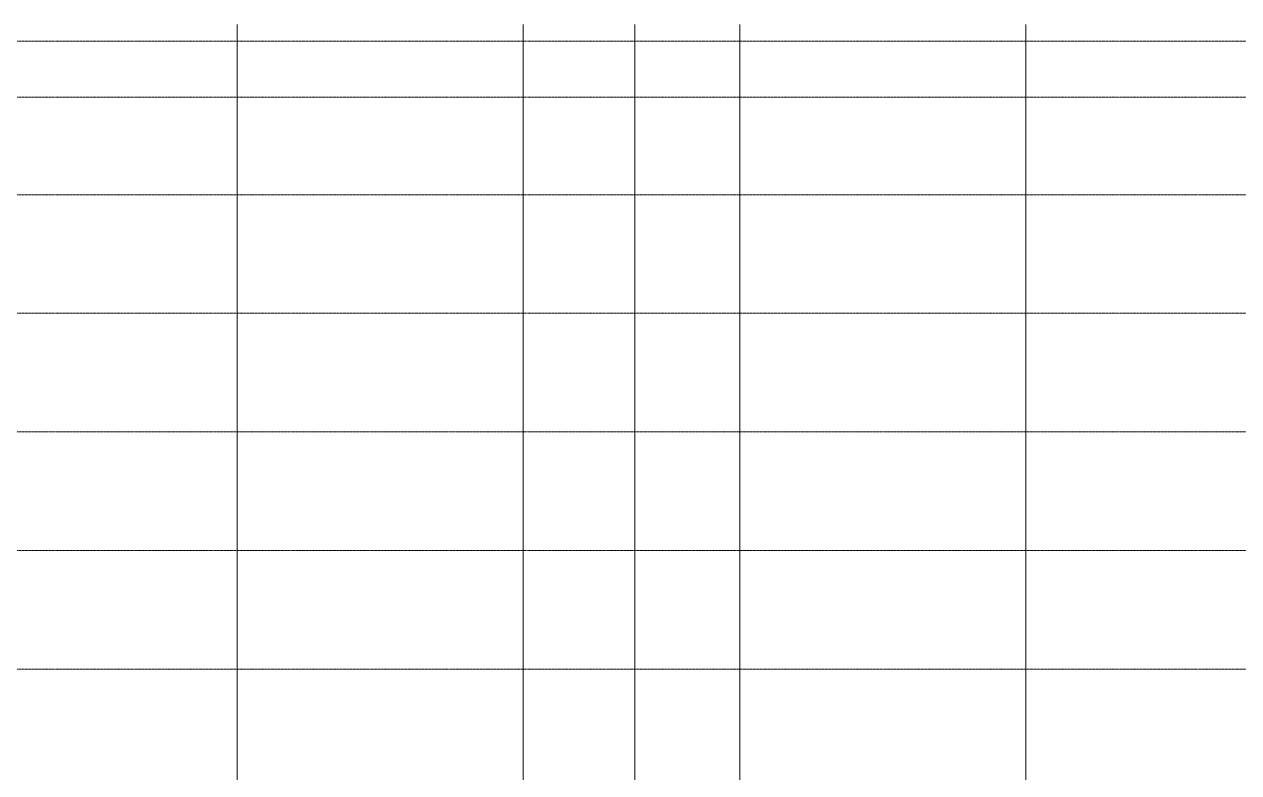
# Model space of a CAD drawing. Header units: millimetres. Extents: x 25061 to 259291, y -8723 to 35400.
# Drawn here: x 63053 to 97853, y 12830 to 34286 of the extents above; entities that cross this region are included whole.
import ezdxf

# ---------------------------------------------------------------- set-up
doc = ezdxf.new("R2010")
doc.units = ezdxf.units.MM
doc.linetypes.add('Centre', pattern=[31.75, 6.35, -4.7625, 15.875, -4.7625])
doc.linetypes.add('Grid Line', pattern=[22.225, 12.7, -3.175, 3.175, -3.175])
doc.layers.add('A-FLOR-LEVL-2', color=51, linetype='Centre', lineweight=9)
doc.layers.add('S-GRID-1', color=1, linetype='Grid Line', lineweight=9)

msp = doc.modelspace()

# ---------------------------------------------------------------- linework, layer by layer
at = {"layer": 'A-FLOR-LEVL-2'}
for p, q in [((25061.1, 33800), (134152.6, 33800)), ((25061.1, 32200), (134152.6, 32200)), ((25061.1, 29400), (134152.6, 29400)), ((25061.1, 26000), (134152.6, 26000)), ((25061.1, 22600), (134152.6, 22600)), ((25061.1, 19200), (134152.6, 19200)), ((25061.1, 15800), (134152.6, 15800))]:
    msp.add_line(p, q, dxfattribs=at)
at = {"layer": 'S-GRID-1'}
for p, q in [((69152.6, 30285.9), (69152.6, 34285.9)), ((77352.6, 30285.9), (77352.6, 34285.9)), ((80552.6, 30285.9), (80552.6, 34285.9)), ((83552.6, 30285.9), (83552.6, 34285.9)), ((91752.6, 30285.9), (91752.6, 34285.9)), ((69152.6, -3283.1), (69152.6, 30285.9)), ((77352.6, -3283.1), (77352.6, 30285.9)), ((80552.6, -3283.1), (80552.6, 30285.9)), ((83552.6, -3283.1), (83552.6, 30285.9)), ((91752.6, -3283.1), (91752.6, 30285.9))]:
    msp.add_line(p, q, dxfattribs=at)

doc.saveas('drawing.dxf')
